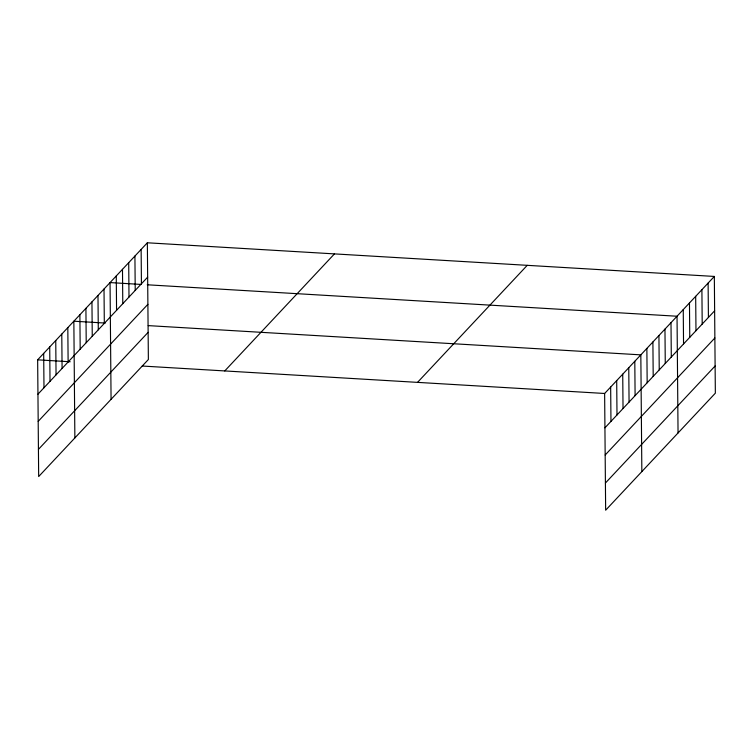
<?xml version="1.0" encoding="UTF-8"?>
<svg xmlns="http://www.w3.org/2000/svg" width="753" height="753" viewBox="0 0 753 753"><rect width="100%" height="100%" fill="white"/><g stroke="black" fill="none" stroke-linecap="round" stroke-linejoin="round"><path stroke-width="1.13" d="M147.353 242.786L148.369 359.52L38.667 476.564L37.65 359.83L147.353 242.786L714.333 276.436L715.35 393.17L605.647 510.214L604.631 393.48L714.333 276.436M37.951 394.186L147.654 277.142M38.187 421.369L147.889 304.325M38.431 449.381L148.134 332.337M224.752 370.937L334.454 253.893M417.529 382.373L527.232 265.338M604.932 427.836L714.635 310.801M605.167 455.019L714.87 337.984M605.412 483.031L715.115 365.986M141.432 284.446L110.051 282.582L111.068 399.316M147.24 284.785L677.032 316.232L678.048 432.966M105.232 323.065L73.85 321.202L74.867 437.935M148.228 325.616L640.831 354.861L641.848 471.594M37.65 359.83L70.189 361.76M142.242 366.033L604.631 393.48M708.112 283.072L708.413 317.427M701.9 289.707L702.201 324.063M695.678 296.334L695.979 330.699M689.466 302.97L689.767 337.325M683.253 309.605L683.545 343.961M670.998 322.67L671.3 357.026M664.965 329.108L665.266 363.464M658.931 335.546L659.233 369.902M652.898 341.984L653.199 376.34M646.865 348.423L647.166 382.778M634.798 361.299L635.099 395.654M628.764 367.728L629.066 402.093M622.731 374.166L623.032 408.531M616.698 380.604L616.999 414.969M610.664 387.042L610.965 421.398M141.131 249.422L141.432 283.777M134.919 256.048L135.22 290.413M128.707 262.684L128.998 297.04M122.485 269.32L122.786 303.675M116.273 275.946L116.564 310.302M104.018 289.02L104.319 323.376M97.984 295.458L98.285 329.814M91.951 301.887L92.252 336.252M85.917 308.325L86.218 342.69M79.884 314.763L80.185 349.128M67.817 327.64L68.118 361.995M61.784 334.078L62.085 368.433M55.75 340.516L56.051 374.872M49.717 346.954L50.018 381.31M43.683 353.392L43.985 387.748"/></g></svg>
